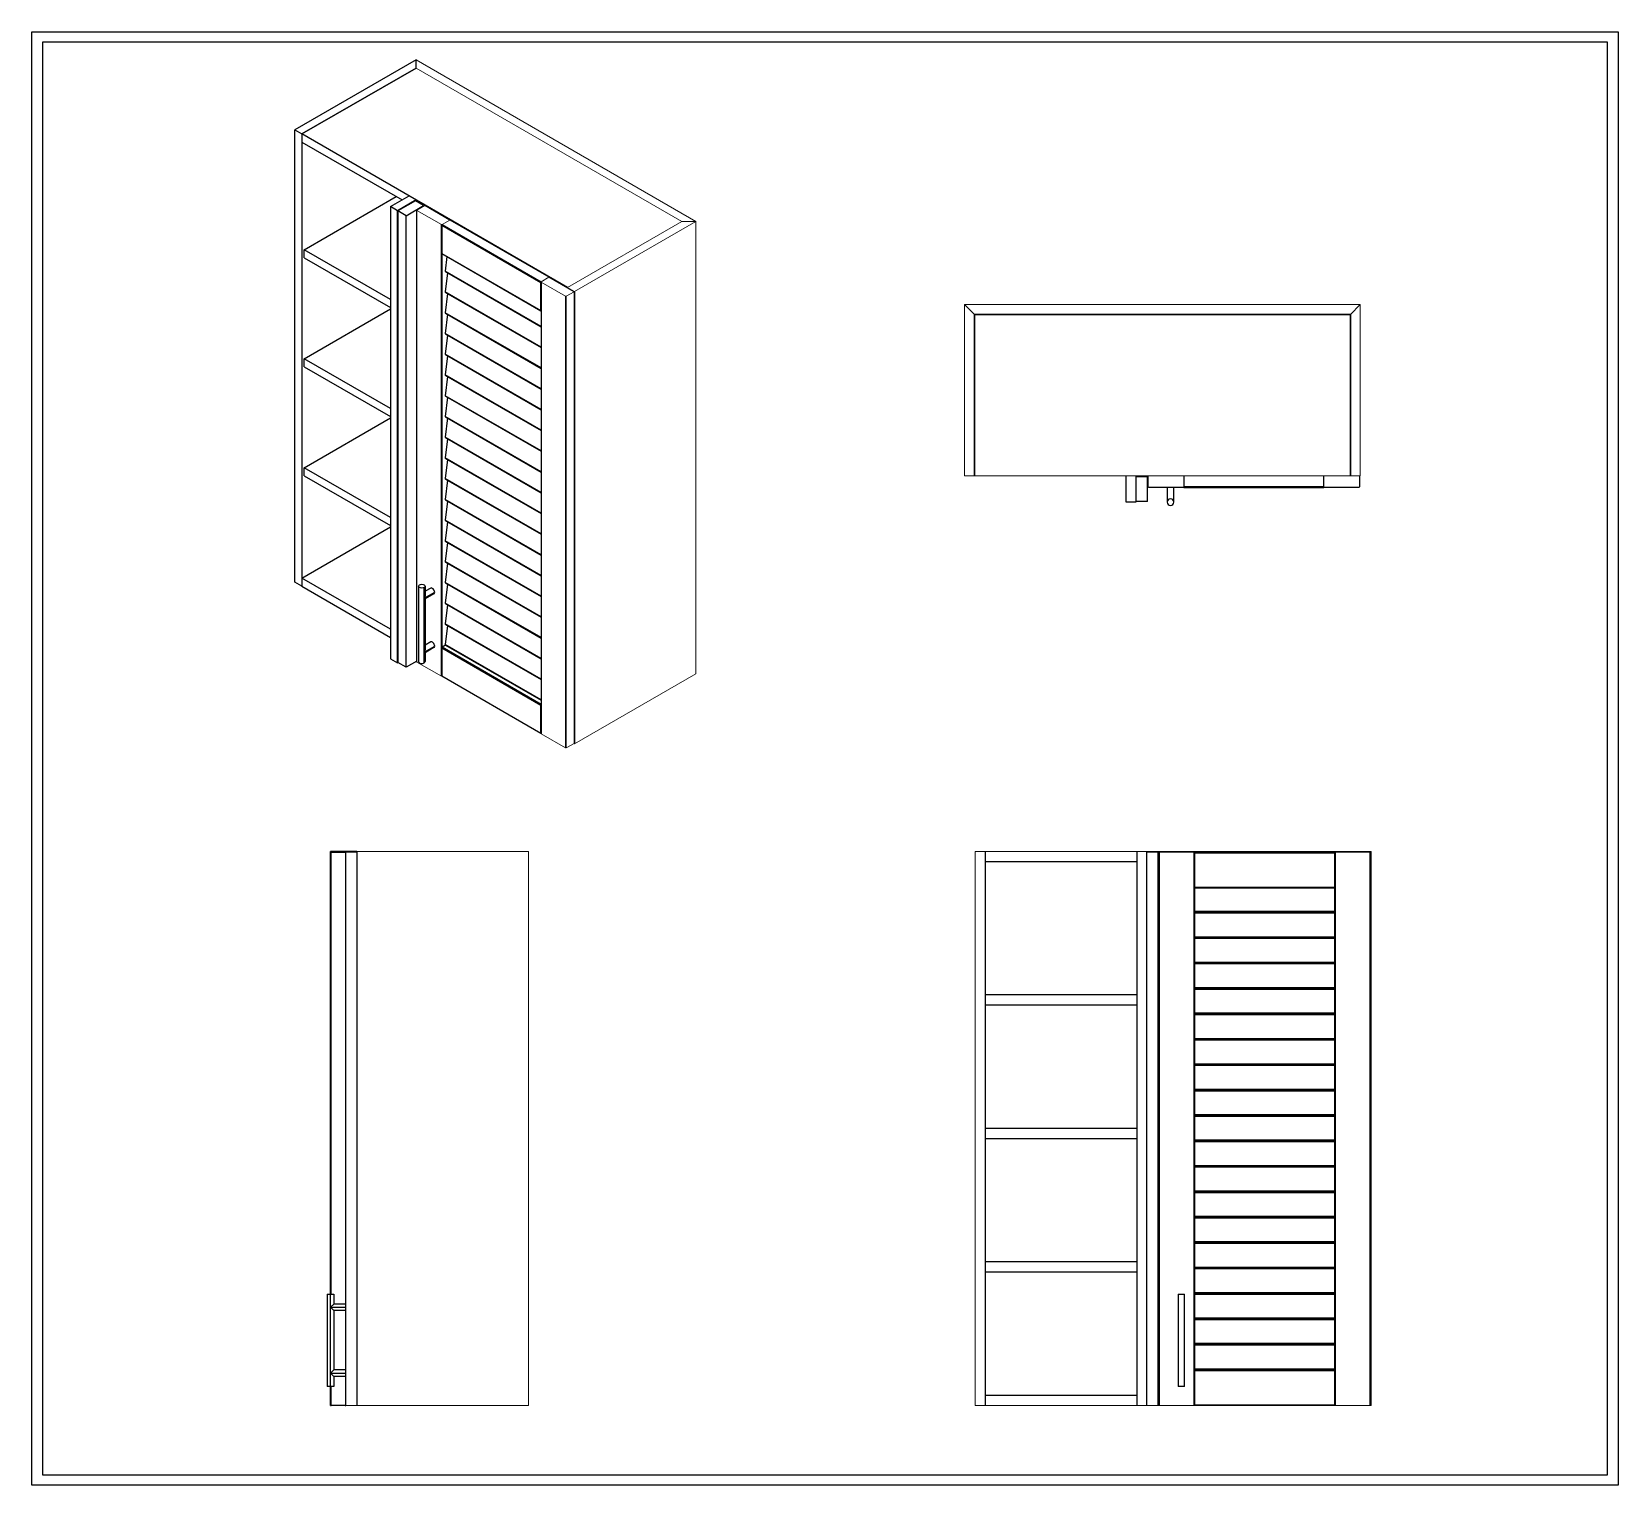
# Paper-space layout 'Projects1200x1100' of a CAD drawing. Header units: inches. Extents: x 55.011 to 55.328, y 90.128 to 90.419.
# The model-space entities are those that its viewports show. They can reach past a viewport. Long polylines and large blocks are cut down to what shows.
import ezdxf

# ---------------------------------------------------------------- set-up
doc = ezdxf.new("R2010")
doc.units = ezdxf.units.IN
doc.header["$MEASUREMENT"] = 0
doc.layers.add('001_Dark_1 10', color=7, linetype='Continuous', lineweight=0)
doc.layers.add('002_Medium_1 30', color=252, linetype='Continuous')
doc.layers.add('003_Light_1 30', color=253, linetype='Continuous')
doc.layers.add('02', color=251, linetype='Continuous', plot=False)
doc.layers.add('Rectang.', color=251, linetype='Continuous', plot=False)

msp = doc.modelspace()

# ---------------------------------------------------------------- linework, layer by layer
at = {"layer": '001_Dark_1 10', "extrusion": (5.55112e-17, 0.816497, 0.57735)}
for p, q in [((36.8234, -4.6018), (36.1163, -4.1936)), ((36.7881, -4.6018), (36.1163, -4.214)), ((36.1163, -4.214), (36.7881, -4.6018)), ((36.1186, -4.5733), (36.1384, -4.5618)), ((36.1384, -4.5618), (36.2017, -4.5984)), ((36.1183, -4.5737), (36.1183, -5.7151)), ((36.1803, -4.6098), (36.1186, -4.5742)), ((36.2017, -4.5984), (36.182, -4.6098)), ((36.2018, -4.5984), (36.182, -4.6098)), ((36.2017, -4.5984), (36.2017, -4.5984)), ((36.2018, -4.5984), (36.4522, -4.743)), ((36.4993, -4.7685), (36.7881, -4.6018)), ((36.7881, -4.6018), (36.4993, -4.7685)), ((36.517, -4.7787), (36.8234, -4.6018)), ((36.7881, -4.6018), (36.8234, -4.6018)), ((36.8234, -4.6018), (36.8234, -5.7449)), ((36.182, -4.6098), (36.182, -4.6098)), ((36.4324, -4.7544), (36.182, -4.6098)), ((36.4324, -4.7544), (36.4522, -4.743)), ((36.4324, -4.7544), (36.4522, -4.743)), ((36.4941, -4.791), (36.4324, -4.7554)), ((36.4522, -4.743), (36.5155, -4.7796)), ((36.4522, -4.743), (36.4522, -4.743)), ((36.4993, -4.7685), (36.517, -4.7787)), ((36.4993, -4.7702), (36.4993, -4.7685)), ((36.4993, -4.7702), (36.4993, -4.7685)), ((36.5155, -4.7796), (36.4958, -4.791)), ((36.4958, -5.9324), (36.4958, -4.791)), ((36.5155, -4.7796), (36.5155, -5.921)), ((36.1186, -5.7156), (36.1803, -5.7512)), ((36.1814, -5.7513), (36.4318, -5.8959)), ((36.517, -5.9218), (36.8234, -5.7449)), ((36.4324, -5.8968), (36.4941, -5.9324)), ((36.4958, -5.9324), (36.5155, -5.921)), ((36.517, -5.9218), (36.5155, -5.921))]:
    msp.add_line(p, q, dxfattribs=at)
at = {"layer": '001_Dark_1 10'}
for p, q in [((37.5019, -4.8116), (37.5019, -5.245)), ((38.5019, -4.8116), (37.5019, -4.8116)), ((38.5019, -5.245), (38.5019, -4.8116)), ((37.5019, -5.245), (37.5269, -5.245)), ((38.4769, -5.245), (37.5269, -5.245)), ((37.9102, -5.245), (37.9352, -5.245)), ((38.4769, -5.245), (38.5019, -5.245))]:
    msp.add_line(p, q, dxfattribs=at)
at = {"layer": '001_Dark_1 10', "extrusion": (0, 1, 0)}
for p, q in [((35.9377, -6.1963), (35.9377, -7.5943)), ((35.9377, -6.1963), (35.9389, -6.1963)), ((35.9377, -6.1963), (35.9377, -7.5963)), ((35.9668, -6.1963), (35.9389, -6.1963)), ((35.9668, -6.1943), (36.4002, -6.1943)), ((35.9668, -6.1943), (35.9668, -7.5943)), ((36.4002, -6.1943), (36.4002, -7.5943)), ((37.5292, -7.5943), (37.5292, -6.1943)), ((37.5292, -6.1943), (37.5542, -6.1943)), ((37.9375, -6.1943), (37.5542, -6.1943)), ((37.9625, -6.1943), (37.9375, -6.1943)), ((38.5042, -6.1943), (37.9625, -6.1943)), ((37.9625, -6.1943), (37.9625, -7.5943)), ((38.5042, -6.1943), (38.5292, -6.1943)), ((38.5292, -6.1943), (38.5292, -7.5943)), ((38.4375, -6.2193), (38.4375, -6.2193)), ((38.0833, -7.5693), (38.0833, -7.5693)), ((38.4375, -7.5693), (38.4375, -7.5693)), ((35.9389, -7.5943), (35.9377, -7.5943)), ((35.9389, -7.5943), (35.9668, -7.5943)), ((35.9668, -7.5943), (36.4002, -7.5943)), ((37.5542, -7.5943), (37.5292, -7.5943)), ((37.5542, -7.5943), (37.9375, -7.5943)), ((37.9375, -7.5943), (37.9625, -7.5943)), ((37.9917, -7.5943), (37.9625, -7.5943)), ((37.9917, -7.5943), (37.9938, -7.5943)), ((37.995, -7.5943), (37.9938, -7.5943)), ((37.995, -7.5943), (38.0821, -7.5943)), ((38.0833, -7.5943), (38.4375, -7.5943)), ((38.4387, -7.5943), (38.5259, -7.5943)), ((38.5271, -7.5943), (38.5259, -7.5943)), ((38.5292, -7.5943), (38.5271, -7.5943))]:
    msp.add_line(p, q, dxfattribs=at)
at = {"layer": '001_Dark_1 10', "extrusion": (1.84889e-32, 1.66533e-16, -1)}
msp.add_ellipse((36.1195, -4.5737), major_axis=(-0.0012, 0), ratio=0.57735, start_param=-0.785398, end_param=0.785398, dxfattribs=at)
at = {"layer": '001_Dark_1 10', "extrusion": (-4.77996e-18, 1.11022e-16, -1)}
msp.add_ellipse((36.1811, -4.6093), major_axis=(-0.0012, 0), ratio=0.57735, start_param=-2.356194, end_param=-0.785398, dxfattribs=at)
at = {"layer": '001_Dark_1 10'}
for centre, major_axis, start_param, end_param in [((36.182, -4.6108), (-0.0006, -0.00104), -2.356194, -0.785398), ((36.1811, -5.7507), (0.0012, 0), -2.356194, -1.212477), ((36.182, -5.7502), (-0.0006, -0.00104), -0.785398, 0), ((36.4333, -5.8963), (-0.0012, 0), 0, 0.785398), ((36.4949, -5.9319), (0.0012, 0), -2.356194, -0.785398)]:
    msp.add_ellipse(centre, major_axis=major_axis, ratio=0.57735, start_param=start_param, end_param=end_param, dxfattribs=at)
at = {"layer": '001_Dark_1 10', "extrusion": (-2.29215e-16, 3.24633e-16, -1)}
msp.add_ellipse((36.4324, -4.7554), major_axis=(0.0006, 0.00104), ratio=0.57735, start_param=-2.356194, end_param=-0.785398, dxfattribs=at)
at = {"layer": '001_Dark_1 10', "extrusion": (-2.78981e-17, 1.11022e-16, -1)}
msp.add_ellipse((36.4333, -4.7549), major_axis=(-0.0012, 0), ratio=0.57735, start_param=-0.785398, end_param=0.785398, dxfattribs=at)
at = {"layer": '001_Dark_1 10', "extrusion": (-6.05762e-17, 1.08473e-29, -1)}
msp.add_ellipse((36.4949, -4.7905), major_axis=(-0.0012, 0), ratio=0.57735, start_param=-2.356194, end_param=-0.785398, dxfattribs=at)
at = {"layer": '001_Dark_1 10', "extrusion": (1.48742e-17, 2.47807e-16, -1)}
msp.add_ellipse((36.4324, -5.8948), major_axis=(-0.0006, -0.00104), ratio=0.57735, start_param=-0.373569, end_param=0.785398, dxfattribs=at)
at = {"layer": '002_Medium_1 30', "extrusion": (5.55112e-17, 0.816497, 0.57735)}
for p, q in [((36.1163, -4.1936), (35.8099, -4.3705)), ((36.1163, -4.214), (36.1163, -4.1936)), ((36.1163, -4.214), (35.8276, -4.3807)), ((35.8276, -4.3807), (36.1163, -4.214)), ((35.8099, -5.5136), (35.8099, -4.3705)), ((35.8099, -4.3705), (35.8276, -4.3807)), ((35.8276, -4.3807), (35.8276, -5.5238)), ((36.4993, -4.7685), (35.8276, -4.3807)), ((35.8276, -4.3807), (35.8276, -4.4011)), ((35.8276, -4.4011), (36.081, -4.5474)), ((35.8335, -4.6733), (36.0662, -4.5389)), ((36.1186, -5.7156), (36.1186, -4.5742)), ((36.1803, -5.7512), (36.1803, -4.6098)), ((36.1811, -4.6113), (36.1811, -4.6825)), ((35.8335, -4.6937), (35.8335, -4.6733)), ((36.0515, -4.7991), (35.8335, -4.6733)), ((36.1811, -4.6825), (36.4316, -4.8271)), ((36.1814, -4.683), (36.4318, -4.8276)), ((36.182, -5.6781), (36.182, -4.6834)), ((35.8335, -4.6937), (36.0515, -4.8195)), ((36.1942, -4.6904), (36.1901, -4.7275)), ((36.4321, -4.8672), (36.1901, -4.7275)), ((36.1905, -4.7287), (36.4321, -4.8682)), ((36.1954, -4.7315), (36.1901, -4.78)), ((36.4316, -4.8271), (36.4316, -4.7559)), ((36.4321, -4.7549), (36.4321, -5.8963)), ((36.4324, -4.7554), (36.4324, -5.8968)), ((36.4321, -4.9197), (36.1901, -4.78)), ((36.1954, -4.784), (36.1901, -4.8324)), ((36.1905, -4.7812), (36.4321, -4.9206)), ((36.4941, -4.791), (36.4941, -5.9324)), ((36.517, -4.7787), (36.517, -5.9218)), ((35.8335, -4.9488), (36.0515, -4.8229)), ((36.4321, -4.9721), (36.1901, -4.8324)), ((36.1954, -4.8364), (36.1901, -4.8848)), ((36.1905, -4.8336), (36.4321, -4.9731)), ((36.4321, -5.0246), (36.1901, -4.8848)), ((36.1954, -4.8889), (36.1901, -4.9373)), ((36.1905, -4.886), (36.4321, -5.0255)), ((35.8335, -4.9692), (35.8335, -4.9488)), ((36.0515, -5.0747), (35.8335, -4.9488)), ((35.8335, -4.9692), (36.0515, -5.0951)), ((36.4321, -5.077), (36.1901, -4.9373)), ((36.1954, -4.9413), (36.1901, -4.9897)), ((36.1905, -4.9385), (36.4321, -5.0779)), ((36.4321, -5.1294), (36.1901, -4.9897)), ((36.1954, -4.9937), (36.1901, -5.0422)), ((36.1905, -4.9909), (36.4321, -5.1304)), ((36.4321, -5.1819), (36.1901, -5.0422)), ((36.1954, -5.0462), (36.1901, -5.0946)), ((36.1905, -5.0434), (36.4321, -5.1828)), ((35.8335, -5.2244), (36.0515, -5.0985)), ((36.4321, -5.2343), (36.1901, -5.0946)), ((36.1954, -5.0986), (36.1901, -5.1471)), ((36.1905, -5.0958), (36.4321, -5.2353)), ((36.4321, -5.2868), (36.1901, -5.1471)), ((36.1954, -5.1511), (36.1901, -5.1995)), ((36.1905, -5.1482), (36.4321, -5.2877)), ((36.4321, -5.3392), (36.1901, -5.1995)), ((36.1954, -5.2035), (36.1901, -5.2519)), ((36.1905, -5.2007), (36.4321, -5.3401)), ((35.8335, -5.2448), (35.8335, -5.2244)), ((36.0515, -5.3503), (35.8335, -5.2244)), ((35.8335, -5.2448), (36.0515, -5.3707)), ((36.4321, -5.3916), (36.1901, -5.2519)), ((36.1954, -5.2559), (36.1901, -5.3044)), ((36.1905, -5.2531), (36.4321, -5.3926)), ((36.4321, -5.4441), (36.1901, -5.3044)), ((36.1954, -5.3084), (36.1901, -5.3568)), ((36.1905, -5.3056), (36.4321, -5.445)), ((36.4321, -5.4965), (36.1901, -5.3568)), ((36.1954, -5.3608), (36.1901, -5.4093)), ((36.1905, -5.358), (36.4321, -5.4975)), ((35.8276, -5.5034), (36.0515, -5.3741)), ((36.4321, -5.549), (36.1901, -5.4093)), ((36.1905, -5.4104), (36.4321, -5.5499)), ((36.1954, -5.4133), (36.1901, -5.4617)), ((36.4321, -5.6014), (36.1901, -5.4617)), ((36.1954, -5.4657), (36.1901, -5.5141)), ((36.1905, -5.4629), (36.4321, -5.6023)), ((35.8276, -5.5238), (35.8099, -5.5136)), ((35.8276, -5.5034), (35.8276, -5.5238)), ((36.0515, -5.6326), (35.8276, -5.5034)), ((35.8276, -5.5238), (36.0515, -5.653)), ((36.1227, -5.5238), (36.1227, -5.7143)), ((36.1369, -5.5544), (36.1369, -5.5272)), ((36.1394, -5.5238), (36.1394, -5.5462)), ((36.1534, -5.5285), (36.1394, -5.5366)), ((36.4321, -5.6538), (36.1901, -5.5141)), ((36.1954, -5.5182), (36.1901, -5.5666)), ((36.1905, -5.5153), (36.4321, -5.6548)), ((36.1369, -5.5544), (36.1635, -5.5391)), ((36.1394, -5.5558), (36.1369, -5.5544)), ((36.1369, -5.6905), (36.1369, -5.5544)), ((36.1617, -5.5429), (36.1394, -5.5558)), ((36.1394, -5.5558), (36.1394, -5.6823)), ((36.4321, -5.7063), (36.1901, -5.5666)), ((36.1954, -5.5706), (36.1901, -5.619)), ((36.1905, -5.5678), (36.4321, -5.7072)), ((36.4321, -5.7587), (36.1901, -5.619)), ((36.1954, -5.623), (36.1901, -5.6715)), ((36.1905, -5.6202), (36.4321, -5.7597)), ((36.1369, -5.6905), (36.1635, -5.6752)), ((36.1394, -5.6919), (36.1369, -5.6905)), ((36.1369, -5.7177), (36.1369, -5.6905)), ((36.1534, -5.6645), (36.1394, -5.6726)), ((36.1617, -5.679), (36.1394, -5.6919)), ((36.1394, -5.6919), (36.1394, -5.7143)), ((36.1811, -5.6796), (36.4316, -5.8241)), ((36.1811, -5.6796), (36.1811, -5.7507)), ((36.191, -5.6729), (36.182, -5.6781)), ((36.4321, -5.8225), (36.182, -5.6781)), ((36.4321, -5.8112), (36.1901, -5.6715)), ((36.1905, -5.6726), (36.4321, -5.8121)), ((36.0515, -5.7075), (36.0692, -5.7177)), ((36.0692, -5.7177), (36.0706, -5.7168)), ((36.0913, -5.7287), (36.0706, -5.7168)), ((36.1183, -5.7132), (36.0913, -5.7287)), ((36.1811, -5.7507), (36.4316, -5.8953)), ((36.4316, -5.8953), (36.4316, -5.8241))]:
    msp.add_line(p, q, dxfattribs=at)
at = {"layer": '002_Medium_1 30'}
for p, q in [((37.9102, -5.3116), (37.9102, -5.245)), ((37.9352, -5.245), (37.9352, -5.3116)), ((37.9644, -5.3096), (37.9644, -5.2471)), ((37.9664, -5.273), (37.9664, -5.245)), ((38.056, -5.245), (38.056, -5.273)), ((38.056, -5.245), (38.056, -5.273)), ((38.4102, -5.273), (38.4102, -5.245)), ((38.4102, -5.273), (38.4102, -5.245)), ((38.4998, -5.245), (38.4998, -5.273)), ((38.0548, -5.2741), (37.9676, -5.2741)), ((38.0144, -5.2741), (38.0144, -5.3116)), ((38.031, -5.3116), (38.031, -5.2741)), ((38.056, -5.2741), (38.056, -5.273)), ((38.4102, -5.273), (38.056, -5.273)), ((38.056, -5.2741), (38.4102, -5.2741)), ((38.4102, -5.273), (38.4102, -5.2741)), ((38.4986, -5.2741), (38.4114, -5.2741)), ((37.9352, -5.3116), (37.9102, -5.3116)), ((37.9644, -5.3096), (37.9352, -5.3096))]:
    msp.add_line(p, q, dxfattribs=at)
at = {"layer": '002_Medium_1 30', "extrusion": (0, 1, 0)}
for p, q in [((35.9002, -7.313), (35.9002, -6.1943)), ((35.9668, -6.1943), (35.9002, -6.1943)), ((35.9022, -7.313), (35.9022, -6.1963)), ((35.9022, -6.1963), (35.9377, -6.1963)), ((35.9389, -7.5943), (35.9389, -6.1963)), ((35.9668, -6.1943), (35.9668, -7.5943)), ((37.5542, -6.1943), (37.5542, -7.5943)), ((37.5542, -6.1943), (37.5542, -6.2193)), ((37.9375, -6.1943), (37.9375, -7.5943)), ((37.9625, -7.5943), (37.9625, -6.1943)), ((37.9917, -6.1963), (37.9625, -6.1963)), ((37.9917, -7.5943), (37.9917, -6.1963)), ((37.9938, -6.1963), (37.9938, -7.5943)), ((37.9938, -6.1963), (37.995, -6.1963)), ((37.995, -7.5943), (37.995, -6.1963)), ((38.0821, -6.1963), (37.995, -6.1963)), ((38.0821, -7.5943), (38.0821, -6.1963)), ((38.0821, -6.1963), (38.0833, -6.1963)), ((38.0833, -7.5943), (38.0833, -6.1963)), ((38.0833, -6.1975), (38.0833, -6.1963)), ((38.4375, -6.1963), (38.0833, -6.1963)), ((38.0833, -6.1975), (38.4375, -6.1975)), ((38.0833, -6.1975), (38.0833, -6.2847)), ((38.4375, -6.1963), (38.4375, -7.5943)), ((38.4375, -6.1963), (38.4387, -6.1963)), ((38.4375, -6.1963), (38.4375, -6.1975)), ((38.4375, -6.2847), (38.4375, -6.1975)), ((38.4387, -6.1963), (38.4387, -7.5943)), ((38.5259, -6.1963), (38.4387, -6.1963)), ((38.5042, -6.1963), (38.5042, -6.1943)), ((38.5042, -6.1963), (38.5042, -6.1943)), ((38.5259, -6.1963), (38.5259, -7.5943)), ((38.5259, -6.1963), (38.5271, -6.1963)), ((38.5271, -7.5943), (38.5271, -6.1963)), ((37.5542, -6.2193), (37.9375, -6.2193)), ((37.9917, -6.2193), (37.9938, -6.2193)), ((38.0833, -6.2193), (38.0833, -6.2193)), ((38.0833, -6.2847), (38.4375, -6.2847)), ((38.0833, -6.2859), (38.0833, -6.2847)), ((38.0833, -6.2859), (38.4375, -6.2859)), ((38.4375, -6.2859), (38.0833, -6.2859)), ((38.0833, -6.2859), (38.0833, -6.3462)), ((38.0833, -6.2859), (38.4375, -6.2859)), ((38.4375, -6.2847), (38.4375, -6.2859)), ((38.4375, -6.3462), (38.4375, -6.2859)), ((38.4375, -6.3462), (38.0833, -6.3462)), ((38.0833, -6.3486), (38.0833, -6.3462)), ((38.0833, -6.3502), (38.0833, -6.3486)), ((38.0833, -6.3486), (38.4375, -6.3486)), ((38.4375, -6.3502), (38.0833, -6.3502)), ((38.0833, -6.3502), (38.0833, -6.4105)), ((38.4375, -6.3462), (38.4375, -6.3486)), ((38.4375, -6.3486), (38.4375, -6.3502)), ((38.4375, -6.4105), (38.4375, -6.3502)), ((38.4375, -6.4105), (38.0833, -6.4105)), ((38.0833, -6.4128), (38.0833, -6.4105)), ((38.0833, -6.4128), (38.4375, -6.4128)), ((38.0833, -6.4144), (38.0833, -6.4128)), ((38.4375, -6.4105), (38.4375, -6.4128)), ((38.4375, -6.4128), (38.4375, -6.4144)), ((38.4375, -6.4144), (38.0833, -6.4144)), ((38.0833, -6.4144), (38.0833, -6.4747)), ((38.4375, -6.4747), (38.4375, -6.4144)), ((38.4375, -6.4747), (38.0833, -6.4747)), ((38.0833, -6.477), (38.0833, -6.4747)), ((38.0833, -6.477), (38.4375, -6.477)), ((38.0833, -6.4786), (38.0833, -6.477)), ((38.4375, -6.4786), (38.0833, -6.4786)), ((38.0833, -6.4786), (38.0833, -6.5389)), ((38.4375, -6.4747), (38.4375, -6.477)), ((38.4375, -6.477), (38.4375, -6.4786)), ((38.4375, -6.5389), (38.4375, -6.4786)), ((37.9375, -6.5568), (37.5542, -6.5568)), ((37.9938, -6.5568), (37.9917, -6.5568)), ((38.4375, -6.5389), (38.0833, -6.5389)), ((38.0833, -6.5413), (38.0833, -6.5389)), ((38.0833, -6.5413), (38.4375, -6.5413)), ((38.0833, -6.5428), (38.0833, -6.5413)), ((38.4375, -6.5428), (38.0833, -6.5428)), ((38.0833, -6.5428), (38.0833, -6.6031)), ((38.0833, -6.5568), (38.0833, -6.5568)), ((38.4375, -6.5389), (38.4375, -6.5413)), ((38.4375, -6.5413), (38.4375, -6.5428)), ((38.4375, -6.6031), (38.4375, -6.5428)), ((38.4375, -6.5568), (38.4375, -6.5568)), ((37.5542, -6.5818), (37.9375, -6.5818)), ((37.9917, -6.5818), (37.9938, -6.5818)), ((38.0833, -6.5818), (38.0833, -6.5818)), ((38.4375, -6.6031), (38.0833, -6.6031)), ((38.0833, -6.6055), (38.0833, -6.6031)), ((38.0833, -6.6055), (38.4375, -6.6055)), ((38.0833, -6.6071), (38.0833, -6.6055)), ((38.4375, -6.6071), (38.0833, -6.6071)), ((38.0833, -6.6071), (38.0833, -6.6674)), ((38.4375, -6.5818), (38.4375, -6.5818)), ((38.4375, -6.6031), (38.4375, -6.6055)), ((38.4375, -6.6055), (38.4375, -6.6071)), ((38.4375, -6.6674), (38.4375, -6.6071)), ((38.4375, -6.6674), (38.0833, -6.6674)), ((38.0833, -6.6697), (38.0833, -6.6674)), ((38.0833, -6.6697), (38.4375, -6.6697)), ((38.0833, -6.6713), (38.0833, -6.6697)), ((38.4375, -6.6713), (38.0833, -6.6713)), ((38.0833, -6.6713), (38.0833, -6.7316)), ((38.4375, -6.6674), (38.4375, -6.6697)), ((38.4375, -6.6697), (38.4375, -6.6713)), ((38.4375, -6.7316), (38.4375, -6.6713)), ((38.4375, -6.7316), (38.0833, -6.7316)), ((38.0833, -6.734), (38.0833, -6.7316)), ((38.0833, -6.734), (38.4375, -6.734)), ((38.0833, -6.7355), (38.0833, -6.734)), ((38.4375, -6.7316), (38.4375, -6.734)), ((38.4375, -6.734), (38.4375, -6.7355)), ((38.4375, -6.7355), (38.0833, -6.7355)), ((38.0833, -6.7355), (38.0833, -6.7958)), ((38.4375, -6.7958), (38.4375, -6.7355)), ((38.4375, -6.7958), (38.0833, -6.7958)), ((38.0833, -6.7982), (38.0833, -6.7958)), ((38.0833, -6.7982), (38.4375, -6.7982)), ((38.0833, -6.7997), (38.0833, -6.7982)), ((38.4375, -6.7997), (38.0833, -6.7997)), ((38.0833, -6.7997), (38.0833, -6.86)), ((38.4375, -6.7958), (38.4375, -6.7982)), ((38.4375, -6.7982), (38.4375, -6.7997)), ((38.4375, -6.86), (38.4375, -6.7997)), ((37.9375, -6.8943), (37.5542, -6.8943)), ((37.9938, -6.8943), (37.9917, -6.8943)), ((38.4375, -6.86), (38.0833, -6.86)), ((38.0833, -6.8624), (38.0833, -6.86)), ((38.0833, -6.8624), (38.4375, -6.8624)), ((38.0833, -6.864), (38.0833, -6.8624)), ((38.4375, -6.864), (38.0833, -6.864)), ((38.0833, -6.864), (38.0833, -6.9243)), ((38.0833, -6.8943), (38.0833, -6.8943)), ((38.4375, -6.86), (38.4375, -6.8624)), ((38.4375, -6.8624), (38.4375, -6.864)), ((38.4375, -6.9243), (38.4375, -6.864)), ((38.4375, -6.8943), (38.4375, -6.8943)), ((37.5542, -6.9193), (37.9375, -6.9193)), ((37.9917, -6.9193), (37.9938, -6.9193)), ((38.0833, -6.9193), (38.0833, -6.9193)), ((38.4375, -6.9243), (38.0833, -6.9243)), ((38.0833, -6.9266), (38.0833, -6.9243)), ((38.0833, -6.9266), (38.4375, -6.9266)), ((38.0833, -6.9282), (38.0833, -6.9266)), ((38.4375, -6.9282), (38.0833, -6.9282)), ((38.0833, -6.9282), (38.0833, -6.9885)), ((38.4375, -6.9193), (38.4375, -6.9193)), ((38.4375, -6.9243), (38.4375, -6.9266)), ((38.4375, -6.9266), (38.4375, -6.9282)), ((38.4375, -6.9885), (38.4375, -6.9282)), ((38.4375, -6.9885), (38.0833, -6.9885)), ((38.0833, -6.9909), (38.0833, -6.9885)), ((38.0833, -6.9909), (38.4375, -6.9909)), ((38.0833, -6.9924), (38.0833, -6.9909)), ((38.4375, -6.9924), (38.0833, -6.9924)), ((38.0833, -6.9924), (38.0833, -7.0527)), ((38.4375, -6.9885), (38.4375, -6.9909)), ((38.4375, -6.9909), (38.4375, -6.9924)), ((38.4375, -7.0527), (38.4375, -6.9924)), ((38.4375, -7.0527), (38.0833, -7.0527)), ((38.0833, -7.0551), (38.0833, -7.0527)), ((38.4375, -7.0527), (38.4375, -7.0551)), ((38.0833, -7.0551), (38.4375, -7.0551)), ((38.0833, -7.0566), (38.0833, -7.0551)), ((38.4375, -7.0566), (38.0833, -7.0566)), ((38.0833, -7.0566), (38.0833, -7.117)), ((38.4375, -7.0551), (38.4375, -7.0566)), ((38.4375, -7.117), (38.4375, -7.0566)), ((38.4375, -7.117), (38.0833, -7.117)), ((38.0833, -7.1193), (38.0833, -7.117)), ((38.0833, -7.1193), (38.4375, -7.1193)), ((38.0833, -7.1209), (38.0833, -7.1193)), ((38.4375, -7.1209), (38.0833, -7.1209)), ((38.0833, -7.1209), (38.0833, -7.1812)), ((38.4375, -7.117), (38.4375, -7.1193)), ((38.4375, -7.1193), (38.4375, -7.1209)), ((38.4375, -7.1812), (38.4375, -7.1209)), ((38.4375, -7.1812), (38.0833, -7.1812)), ((38.0833, -7.1835), (38.0833, -7.1812)), ((38.0833, -7.1835), (38.4375, -7.1835)), ((38.0833, -7.1851), (38.0833, -7.1835)), ((38.4375, -7.1851), (38.0833, -7.1851)), ((38.0833, -7.1851), (38.0833, -7.2454)), ((38.4375, -7.1812), (38.4375, -7.1835)), ((38.4375, -7.1835), (38.4375, -7.1851)), ((38.4375, -7.2454), (38.4375, -7.1851)), ((37.9375, -7.2318), (37.5542, -7.2318)), ((37.9938, -7.2318), (37.9917, -7.2318)), ((38.0833, -7.2318), (38.0833, -7.2318)), ((38.4375, -7.2454), (38.0833, -7.2454)), ((38.0833, -7.2478), (38.0833, -7.2454)), ((38.0833, -7.2478), (38.4375, -7.2478)), ((38.0833, -7.2493), (38.0833, -7.2478)), ((38.4375, -7.2493), (38.0833, -7.2493)), ((38.0833, -7.2493), (38.0833, -7.3096)), ((38.4375, -7.2318), (38.4375, -7.2318)), ((38.4375, -7.2454), (38.4375, -7.2478)), ((38.4375, -7.2478), (38.4375, -7.2493)), ((38.4375, -7.3096), (38.4375, -7.2493)), ((37.5542, -7.2568), (37.9375, -7.2568)), ((37.9917, -7.2568), (37.9938, -7.2568)), ((38.0833, -7.2568), (38.0833, -7.2568)), ((38.4375, -7.2568), (38.4375, -7.2568)), ((35.8918, -7.313), (35.9002, -7.313)), ((35.8918, -7.313), (35.8918, -7.5463)), ((35.9002, -7.3463), (35.9002, -7.313)), ((35.9002, -7.313), (35.9085, -7.313)), ((35.9085, -7.313), (35.9085, -7.338)), ((38.0417, -7.313), (38.0417, -7.3463)), ((38.0417, -7.313), (38.0583, -7.313)), ((38.0583, -7.3463), (38.0583, -7.313)), ((38.4375, -7.3096), (38.0833, -7.3096)), ((38.0833, -7.312), (38.0833, -7.3096)), ((38.0833, -7.312), (38.4375, -7.312)), ((38.0833, -7.3136), (38.0833, -7.312)), ((38.4375, -7.3136), (38.0833, -7.3136)), ((38.0833, -7.3136), (38.0833, -7.3739)), ((38.4375, -7.3096), (38.4375, -7.312)), ((38.4375, -7.312), (38.4375, -7.3136)), ((38.4375, -7.3739), (38.4375, -7.3136)), ((35.9002, -7.3463), (35.9085, -7.338)), ((35.9002, -7.3463), (35.9377, -7.3463)), ((35.9085, -7.3547), (35.9002, -7.3463)), ((35.9002, -7.513), (35.9002, -7.3463)), ((35.9377, -7.338), (35.9085, -7.338)), ((35.9377, -7.3547), (35.9085, -7.3547)), ((35.9085, -7.3547), (35.9085, -7.5047)), ((38.0417, -7.3463), (38.0417, -7.513)), ((38.0583, -7.513), (38.0583, -7.3463)), ((38.4375, -7.3739), (38.0833, -7.3739)), ((38.0833, -7.3762), (38.0833, -7.3739)), ((38.4375, -7.3739), (38.4375, -7.3762)), ((38.0833, -7.3778), (38.0833, -7.3762)), ((38.0833, -7.3762), (38.4375, -7.3762)), ((38.4375, -7.3778), (38.0833, -7.3778)), ((38.0833, -7.3778), (38.0833, -7.4381)), ((38.4375, -7.3762), (38.4375, -7.3778)), ((38.4375, -7.4381), (38.4375, -7.3778)), ((38.4375, -7.4381), (38.0833, -7.4381)), ((38.0833, -7.4405), (38.0833, -7.4381)), ((38.0833, -7.4405), (38.4375, -7.4405)), ((38.0833, -7.442), (38.0833, -7.4405)), ((38.4375, -7.442), (38.0833, -7.442)), ((38.0833, -7.442), (38.0833, -7.5023)), ((38.4375, -7.4381), (38.4375, -7.4405)), ((38.4375, -7.4405), (38.4375, -7.442)), ((38.4375, -7.5023), (38.4375, -7.442)), ((35.9002, -7.513), (35.9085, -7.5047)), ((35.9002, -7.513), (35.9377, -7.513)), ((35.9085, -7.5213), (35.9002, -7.513)), ((35.9002, -7.5463), (35.9002, -7.513)), ((35.9377, -7.5047), (35.9085, -7.5047)), ((35.9377, -7.5213), (35.9085, -7.5213)), ((35.9085, -7.5213), (35.9085, -7.5463)), ((38.0417, -7.513), (38.0417, -7.5463)), ((38.0583, -7.5463), (38.0583, -7.513)), ((38.4375, -7.5023), (38.0833, -7.5023)), ((38.0833, -7.5047), (38.0833, -7.5023)), ((38.0833, -7.5047), (38.4375, -7.5047)), ((38.0833, -7.5059), (38.0833, -7.5047)), ((38.4375, -7.5047), (38.0833, -7.5047)), ((38.0833, -7.5059), (38.4375, -7.5059)), ((38.0833, -7.5059), (38.0833, -7.5931)), ((38.4375, -7.5023), (38.4375, -7.5047)), ((38.4375, -7.5047), (38.4375, -7.5059)), ((38.4375, -7.5931), (38.4375, -7.5059)), ((35.9002, -7.5463), (35.8918, -7.5463)), ((35.9002, -7.5943), (35.9002, -7.5463)), ((35.9085, -7.5463), (35.9002, -7.5463)), ((35.9022, -7.5943), (35.9022, -7.5463)), ((37.5542, -7.5693), (37.5542, -7.5943)), ((37.9375, -7.5693), (37.5542, -7.5693)), ((37.9938, -7.5693), (37.9917, -7.5693)), ((38.0583, -7.5463), (38.0417, -7.5463)), ((35.9002, -7.5943), (35.9022, -7.5943)), ((35.9377, -7.5943), (35.9022, -7.5943)), ((38.0833, -7.5943), (38.0821, -7.5943)), ((38.0833, -7.5931), (38.4375, -7.5931)), ((38.0833, -7.5943), (38.0833, -7.5931)), ((38.0833, -7.5943), (38.0833, -7.5943)), ((38.4375, -7.5931), (38.4375, -7.5943)), ((38.4375, -7.5943), (38.4375, -7.5943)), ((38.4387, -7.5943), (38.4375, -7.5943))]:
    msp.add_line(p, q, dxfattribs=at)
at = {"layer": '002_Medium_1 30'}
for centre, radius, start, end in [((37.9676, -5.273), 0.0012, 180, 270), ((38.0548, -5.273), 0.0012, 270, 0), ((38.4114, -5.273), 0.0012, 180, 270), ((38.4986, -5.273), 0.0012, 270, 0), ((38.0227, -5.3116), 0.00833, 0, 180), ((38.0227, -5.3116), 0.00833, 180, 0)]:
    msp.add_arc(centre, radius, start, end, dxfattribs=at)
for centre, major_axis, start_param, end_param in [((36.182, -4.682), (-0.0006, -0.00104), -0.785398, 0), ((36.1916, -4.7269), (-0.00104, -0.0018), -0.919809, 0), ((36.1916, -4.7793), (-0.00104, -0.0018), -0.919809, 0), ((36.1916, -4.8318), (-0.00104, -0.0018), -0.919809, 0), ((36.1916, -4.8842), (-0.00104, -0.0018), -0.919809, 0), ((36.1916, -4.9367), (-0.00104, -0.0018), -0.919809, 0), ((36.1916, -4.9891), (-0.00104, -0.0018), -0.919809, 0), ((36.1916, -5.0416), (-0.00104, -0.0018), -0.919809, 0), ((36.1916, -5.094), (-0.00104, -0.0018), -0.919809, 0), ((36.1916, -5.1464), (-0.00104, -0.0018), -0.919809, 0), ((36.1916, -5.1989), (-0.00104, -0.0018), -0.919809, 0), ((36.1916, -5.2513), (-0.00104, -0.0018), -0.919809, 0), ((36.1916, -5.3038), (-0.00104, -0.0018), -0.919809, 0), ((36.1916, -5.3562), (-0.00104, -0.0018), -0.919809, 0), ((36.1916, -5.4086), (-0.00104, -0.0018), -0.919809, 0), ((36.1916, -5.4611), (-0.00104, -0.0018), -0.919809, 0), ((36.1576, -5.5357), (-0.00417, 0.00722), -2.356194, 0), ((36.1916, -5.5135), (-0.00104, -0.0018), -0.919809, 0), ((36.1576, -5.5357), (0.00417, -0.00722), 0, 0.785398), ((36.1916, -5.566), (-0.00104, -0.0018), -0.919809, 0), ((36.1916, -5.6184), (-0.00104, -0.0018), -0.919809, 0), ((36.1576, -5.6718), (-0.00417, 0.00722), -2.356194, 0), ((36.1576, -5.6718), (0.00417, -0.00722), 0, 0.785398), ((36.182, -5.6791), (-0.0006, -0.00104), -2.356194, -0.785398), ((36.1916, -5.6708), (-0.00104, -0.0018), -0.919809, 0), ((36.1195, -5.7151), (-0.0012, 0), 0, 0.785398), ((36.131, -5.7143), (-0.00833, 0), 0, 2.356194), ((36.131, -5.7143), (0.00833, 0), -0.785398, 0)]:
    msp.add_ellipse(centre, major_axis=major_axis, ratio=0.57735, start_param=start_param, end_param=end_param, dxfattribs=at)
at = {"layer": '002_Medium_1 30', "extrusion": (3.89112e-17, 2.3393e-16, -1)}
msp.add_ellipse((36.4324, -4.8266), major_axis=(-0.0006, -0.00104), ratio=0.57735, start_param=-0.373569, end_param=0.785398, dxfattribs=at)
at = {"layer": '002_Medium_1 30', "extrusion": (1.46765e-16, -5.55112e-17, -1)}
msp.add_ellipse((36.131, -5.5238), major_axis=(-0.00833, 0), ratio=0.57735, start_param=-2.356194, end_param=0.785398, dxfattribs=at)
at = {"layer": '002_Medium_1 30', "extrusion": (2.08687e-17, -3.22142e-30, -1)}
msp.add_ellipse((36.131, -5.5238), major_axis=(0.00833, 0), ratio=0.57735, start_param=-2.356194, end_param=0.785398, dxfattribs=at)
at = {"layer": '002_Medium_1 30', "extrusion": (2.77556e-17, 4.80741e-17, -1)}
msp.add_ellipse((36.131, -5.551), major_axis=(-0.0059, -0.0102), ratio=0.57735, start_param=3.926991, end_param=4.712389, dxfattribs=at)
at = {"layer": '002_Medium_1 30', "extrusion": (7.95482e-17, 8.22703e-17, -1)}
msp.add_ellipse((36.131, -5.6871), major_axis=(-0.0059, -0.0102), ratio=0.57735, start_param=3.926991, end_param=4.712389, dxfattribs=at)
at = {"layer": '002_Medium_1 30', "extrusion": (-1.12748e-16, 1.93293e-16, -1)}
msp.add_ellipse((36.4324, -5.8237), major_axis=(0.0006, 0.00104), ratio=0.57735, start_param=-2.356194, end_param=-1.197227, dxfattribs=at)
at = {"layer": '003_Light_1 30', "extrusion": (5.55112e-17, 0.816497, 0.57735)}
for p, q in [((36.0515, -4.5644), (36.0986, -4.5372)), ((36.0692, -4.5746), (36.0515, -4.5644)), ((36.0515, -4.5644), (36.0515, -5.7075)), ((36.1163, -4.5474), (36.0692, -4.5746)), ((36.1148, -4.5499), (36.0706, -4.5754)), ((36.0913, -4.5874), (36.1355, -4.5618)), ((36.0986, -4.5372), (36.1163, -4.5474)), ((36.1355, -4.5618), (36.1148, -4.5499)), ((36.1163, -4.5508), (36.1163, -4.5474)), ((36.1355, -4.5618), (36.1355, -4.5635)), ((36.0692, -5.7177), (36.0692, -4.5746)), ((36.0706, -4.5754), (36.0706, -5.7168)), ((36.0913, -4.5874), (36.0706, -4.5754)), ((36.0913, -5.7287), (36.0913, -4.5874)), ((36.1811, -4.6113), (36.4316, -4.7559))]:
    msp.add_line(p, q, dxfattribs=at)
at = {"layer": '003_Light_1 30'}
for p, q in [((37.5269, -4.8366), (37.5019, -4.8116)), ((37.5269, -4.8366), (37.5269, -5.245)), ((38.4769, -4.8366), (37.5269, -4.8366)), ((37.5269, -4.8366), (38.4769, -4.8366)), ((37.5269, -5.245), (37.5269, -4.8366)), ((38.4769, -4.8366), (38.5019, -4.8116)), ((38.4769, -5.245), (38.4769, -4.8366)), ((38.4769, -4.8366), (38.4769, -5.245)), ((37.9644, -5.2471), (37.9352, -5.2471))]:
    msp.add_line(p, q, dxfattribs=at)
at = {"layer": '02'}
msp.add_lwpolyline([(35.1734, -4.1479), (39.1259, -4.1479), (39.1259, -7.7705), (35.1734, -7.7705), (35.1734, -4.1479)], dxfattribs=at)
at = {"layer": 'Rectang.'}
msp.add_lwpolyline([(35.1734, -4.1479), (39.1259, -4.1479), (39.1259, -7.7705), (35.1734, -7.7705), (35.1734, -4.1479)], dxfattribs=at)

psp = doc.layouts.new('Projects1200x1100')

# ---------------------------------------------------------------- linework, layer by layer
at = {"layer": 'Defpoints'}
psp.add_lwpolyline([(55.01091, 90.41859), (55.32841, 90.41859), (55.32841, 90.12759), (55.01091, 90.12759)], close=True, dxfattribs=at)

# ---------------------------------------------------------------- viewports
psp.add_viewport(center=(55.16966, 90.27309), size=(0.3175, 0.291), view_center_point=(37.14964, -5.95918), view_height=3.6738981, dxfattribs=at)

doc.saveas('drawing.dxf')
